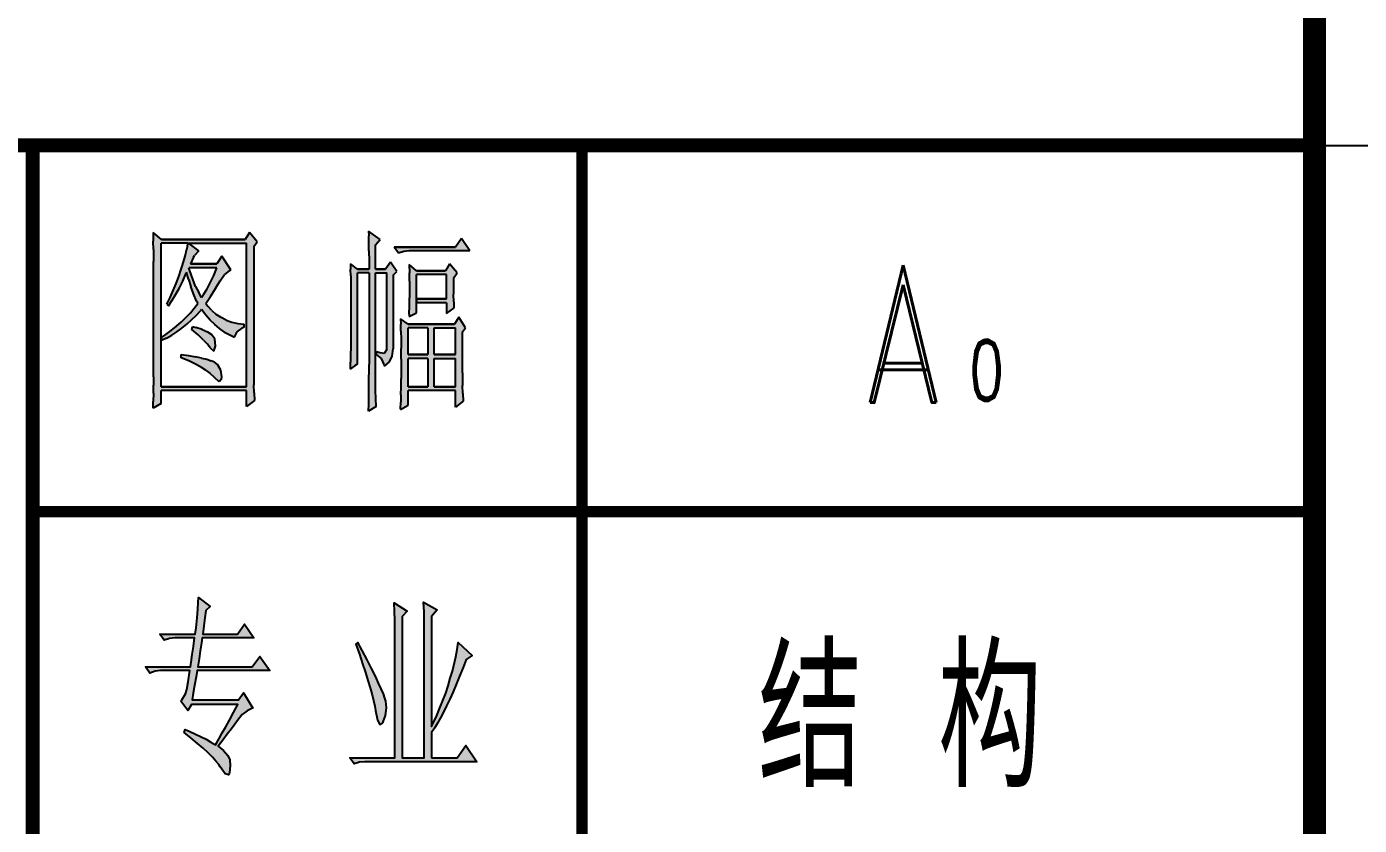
# Model space of a CAD drawing. Extents: x -383207 to 558143, y -95136 to 11777.
# Drawn here: x 36523 to 37978, y -91360 to -90487 of the extents above; entities that cross this region are included whole.
import ezdxf

# ---------------------------------------------------------------- set-up
doc = ezdxf.new("R2010")
doc.units = 0
doc.layers.get('0').update_dxf_attribs({"linetype": 'CONTINUOUS'})
doc.layers.get('Defpoints').update_dxf_attribs({"linetype": 'CONTINUOUS'})
for name, color, linetype in [('1', 7, 'CONTINUOUS'), ('DIM', 3, 'CONTINUOUS'), ('TK', 4, 'CONTINUOUS')]:
    doc.layers.add(name, color=color, linetype=linetype)
doc.styles.add('CHINESE-3', font='romand.shx', dxfattribs={"width": 0.8, "bigfont": 'ochinese.shx'})
doc.styles.add('romand', font='romand.shx', dxfattribs={"width": 0.7, "height": 200, "bigfont": 'OCHINESE.shx'})
doc.styles.add('TSSD_Dimension', font='Tssdeng.shx', dxfattribs={"width": 0.7, "bigfont": 'tssdchn.shx'})
doc.dimstyles.new('TSSD_100_100', dxfattribs={"dimtxt": 300, "dimasz": 100, "dimexe": 100, "dimexo": 250, "dimgap": 100, "dimtad": 1, "dimdec": 0, "dimzin": 0, "dimdsep": 46, "dimtxsty": 'TSSD_Dimension', "dimblk": 'ARCHTICK', "dimblk1": 'ARCHTICK', "dimblk2": 'ARCHTICK', "dimcen": 0, "dimdle": 100, "dimclrt": 7, "dimadec": 0, "dimazin": 0, "dimtfac": 1, "dimtdec": 0, "dimtix": 1, "dimtmove": 2, "dimatfit": 3, "dimfxl": 1, "dimtolj": 1, "dimtzin": 0, "dimarcsym": 0})

# ---------------------------------------------------------------- blocks, each defined once
blk = doc.blocks.new('_ArchTick')
at = {"color": 0}
blk.add_lwpolyline([(-0.707, -0.707, 0.3, 0.3, 0), (0.707, 0.707, 0.5, 0.5, 0)], format="xyseb", dxfattribs=at)
blk = doc.blocks.new('*D169')
at = {"layer": 'Defpoints', "color": 0, "transparency": 16777216}
for p in [(32029.1, -90616.9), (38433.1, -92716.9), (32029.1, -94233.1)]:
    blk.add_point(p, dxfattribs=at)
at = {"layer": 'DIM', "color": 0, "lineweight": -2, "transparency": 16777216}
for p, q in [((32029.1, -90866.9), (32029.1, -94333.1)), ((38433.1, -92966.9), (38433.1, -94333.1)), ((38533.1, -94233.1), (31929.1, -94233.1))]:
    blk.add_line(p, q, dxfattribs=at)
at = {"layer": 'DIM', "color": 0, "lineweight": -2, "transparency": 16777216, "xscale": 100, "yscale": 100, "zscale": 100, "rotation": 180}
blk.add_blockref('_ArchTick', (32029.1, -94233.1), dxfattribs=at)
at = {"layer": 'DIM', "color": 0, "lineweight": -2, "transparency": 16777216, "xscale": 100, "yscale": 100, "zscale": 100}
blk.add_blockref('_ArchTick', (38433.1, -94233.1), dxfattribs=at)
at = {"layer": 'DIM', "color": 7, "transparency": 16777216, "insert": (35231.1, -93983.1), "char_height": 300, "attachment_point": 5, "style": 'TSSD_Dimension'}
blk.add_mtext('\\A1;6404', dxfattribs=at)
blk = doc.blocks.new('*D170')
at = {"layer": 'Defpoints', "color": 0, "transparency": 16777216}
for p in [(36529.1, -90616.9), (39344, -90616.9), (38433.1, -92716.9)]:
    blk.add_point(p, dxfattribs=at)
at = {"layer": 'DIM', "color": 0, "lineweight": -2, "transparency": 16777216}
for p, q in [((39344, -92816.9), (39344, -90516.9)), ((36779.1, -90616.9), (39444, -90616.9)), ((38683.1, -92716.9), (39444, -92716.9))]:
    blk.add_line(p, q, dxfattribs=at)
at = {"layer": 'DIM', "color": 0, "lineweight": -2, "transparency": 16777216, "xscale": 100, "yscale": 100, "zscale": 100}
for p, rotation in [((39344, -90616.9), 90), ((39344, -92716.9), 270)]:
    blk.add_blockref('_ArchTick', p, dxfattribs=dict(at, rotation=rotation))
at = {"layer": 'DIM', "color": 7, "transparency": 16777216, "insert": (39094, -91666.9), "char_height": 300, "attachment_point": 5, "rotation": 90, "style": 'TSSD_Dimension'}
blk.add_mtext('\\A1;2100', dxfattribs=at)

msp = doc.modelspace()

# ---------------------------------------------------------------- hatches: boundary and pattern name
at = {"layer": '1'}
h = msp.add_hatch(color=2, dxfattribs=at)
h.paths.add_polyline_path([(36770.7, -90727.2), (36774.2, -90722.2), (36766, -90712.2), (36761.3, -90719.7), (36669.9, -90719.7), (36660.6, -90712.2), (36660.8, -90721.7), (36661, -90730.8), (36661.1, -90739.2), (36661.1, -90743.8), (36661.1, -90869.6), (36661.1, -90878.7), (36661, -90887.6), (36660.8, -90896.5), (36660.6, -90903.8), (36669.3, -90898.8), (36669.3, -90884.6), (36762.5, -90884.6), (36762.5, -90902.2), (36771.2, -90895.5), (36771, -90887.3), (36770.8, -90878.5), (36770.7, -90869.1), (36770.7, -90865.5)])
h.paths.add_polyline_path([(36669.3, -90723.8), (36698.4, -90723.8), (36762.5, -90723.8), (36762.5, -90880.5), (36669.3, -90880.5), (36669.3, -90830.5)], flags=16)
h.paths.add_polyline_path([(36674.4, -90823.6), (36680.5, -90819), (36686.2, -90814.3), (36691.6, -90809.5), (36696.6, -90804.7), (36701.3, -90799.7), (36705.5, -90794.7), (36709.5, -90789.6), (36708.2, -90786.9), (36704.9, -90778.9), (36701.9, -90771), (36699.4, -90763.2), (36697.2, -90755.5), (36696.5, -90757.4), (36693, -90765.1), (36689.4, -90772.4), (36685.5, -90779.3), (36681.6, -90785.9), (36677.4, -90792.2), (36675.7, -90790.5), (36675.8, -90790.4), (36679.3, -90783), (36682.7, -90775.5), (36685.9, -90767.8), (36688.8, -90760.1), (36691.4, -90752.1), (36692.9, -90747.7), (36695.7, -90738), (36697.6, -90730.1), (36698.3, -90724.3), (36700.3, -90724.3), (36710.6, -90732.1), (36706, -90737.2), (36704.8, -90739.1), (36701.4, -90746.3), (36730.4, -90746.3), (36735.7, -90738), (36745.6, -90753), (36743.7, -90753.9), (36738.6, -90758.1), (36734, -90764.7), (36731.4, -90769), (36727.6, -90775.2), (36723.2, -90782.1), (36718.2, -90789.6), (36720.4, -90792.6), (36724.7, -90797.4), (36729.6, -90801.5), (36734.8, -90805), (36740.4, -90807.8), (36746.6, -90809.9), (36753.1, -90811.4), (36760.2, -90812.1), (36760.2, -90815.5), (36757.9, -90816.4), (36752.3, -90820.6), (36749.7, -90826.3), (36744.5, -90824), (36738.7, -90820.8), (36733.2, -90817), (36727.9, -90812.7), (36722.9, -90807.8), (36718.1, -90802.4), (36713.6, -90796.3), (36712.7, -90797.3), (36707.7, -90802.6), (36702.7, -90807.5), (36697.5, -90812.2), (36692.1, -90816.5), (36686.6, -90820.4), (36681, -90824.1), (36675.2, -90827.5), (36669.8, -90830.2), (36669.8, -90826.8)], flags=0)
h.paths.add_polyline_path([(36703.1, -90818), (36703.7, -90814.7), (36707.2, -90815.7), (36714.3, -90818.1), (36719.9, -90820.5), (36724, -90823), (36728.1, -90828.2), (36728.7, -90836.3), (36726.9, -90841.6), (36722.9, -90838), (36719.9, -90834.2), (36715.5, -90829.5), (36709.9, -90824)], flags=0)
h.paths.add_polyline_path([(36691.4, -90845.5), (36699.3, -90846.5), (36707, -90847.8), (36713.6, -90849.2), (36719.2, -90850.6), (36723.9, -90852.2), (36727.6, -90853.8), (36730.8, -90856.4), (36734.7, -90862.4), (36735.7, -90869.6), (36735.4, -90872.4), (36732.7, -90875.2), (36727.6, -90870.5), (36726.5, -90869.3), (36723.1, -90866.1), (36718.7, -90862.8), (36713.4, -90859.4), (36707, -90855.9), (36699.7, -90852.4), (36691.4, -90848.8)], flags=0)
h.paths.add_polyline_path([(36713.6, -90783), (36710.4, -90777.7), (36707.1, -90771.1), (36703.9, -90763.2), (36700.7, -90753.9), (36699.6, -90750.5), (36730.4, -90750.5), (36726.9, -90758.9), (36723.2, -90766.5), (36719.5, -90773.5), (36715.8, -90779.7)], flags=0)
h = msp.add_hatch(color=2, dxfattribs=at)
h.paths.add_polyline_path([(36903.5, -90725.5), (36908.7, -90719.7), (36895.9, -90710.5), (36896.1, -90715.8), (36896.4, -90723), (36896.4, -90732.1), (36896.5, -90743.3), (36896.5, -90752.1), (36883.7, -90752.1), (36876.1, -90746.3), (36876.3, -90752.3), (36876.5, -90759.4), (36876.6, -90767.8), (36876.7, -90777.3), (36876.7, -90788.1), (36876.7, -90798.8), (36876.7, -90809.2), (36876.7, -90819.1), (36876.6, -90828.5), (36876.5, -90837.4), (36876.4, -90845.8), (36876.3, -90853.7), (36876.1, -90861.1), (36883.7, -90855.5), (36883.7, -90756.3), (36896.5, -90756.3), (36896.5, -90856.3), (36896.5, -90863.4), (36896.4, -90871.2), (36896.4, -90879.9), (36896.2, -90889.2), (36896.1, -90899.3), (36895.9, -90907.1), (36904.1, -90902.2), (36903.9, -90893.4), (36903.7, -90884.6), (36903.6, -90875.7), (36903.5, -90866.7), (36903.5, -90859.7), (36903.5, -90756.3), (36915.8, -90756.3), (36915.8, -90839.6), (36913.4, -90843.8), (36908.1, -90843), (36904.7, -90842.1), (36904.7, -90845.5), (36910.2, -90849.7), (36913.1, -90856.3), (36913.4, -90858), (36918.8, -90853.3), (36921.9, -90847), (36922.8, -90839), (36922.8, -90758.8), (36926.8, -90754.6), (36919.8, -90744.6), (36914.6, -90752.1), (36903.5, -90752.1)])
h.paths.add_polyline_path([(36997.3, -90718.8), (36990.9, -90728), (36923.9, -90728), (36928.6, -90734.7), (36934.4, -90732.7), (36940.2, -90732.1), (37006.6, -90732.1)])
h.paths.add_polyline_path([(36948.4, -90758), (36981, -90758), (36981, -90784.6), (36948.4, -90784.6), (36948.4, -90788.8), (36981, -90788.8), (36981, -90800.5), (36989.2, -90794.7), (36988.9, -90787.9), (36988.7, -90779.6), (36988.6, -90769.6), (36988.6, -90762.1), (36992.7, -90756.3), (36984.5, -90746.3), (36979.9, -90753.8), (36948.4, -90753.8), (36940.2, -90747.1), (36940.5, -90756.2), (36940.7, -90765.1), (36940.8, -90773.8), (36940.8, -90774.6), (36940.8, -90783.4), (36940.6, -90792.2), (36940.3, -90801.2), (36940.2, -90803.8), (36948.4, -90799.7), (36948.4, -90788.8), (36948.4, -90784.6)])
h.paths.add_polyline_path([(36998.5, -90820.5), (37002, -90816.3), (36994.4, -90804.6), (36989.8, -90812.1), (36939.1, -90812.1), (36930.9, -90806.3), (36931.1, -90812.3), (36931.3, -90819.7), (36931.4, -90828.6), (36931.4, -90838.8), (36931.5, -90850.5), (36931.5, -90851.3), (36931.5, -90861.7), (36931.4, -90871.5), (36931.4, -90880.7), (36931.2, -90889.3), (36931.1, -90897.3), (36930.9, -90904.8), (36930.9, -90905.5), (36939.1, -90900.5), (36939.1, -90884.6), (36990.9, -90884.6), (36990.9, -90903), (36999.1, -90896.3), (36998.8, -90887.9), (36998.6, -90879.1), (36998.5, -90870), (36998.5, -90865.5)])
h.paths.add_polyline_path([(36939.1, -90816.3), (36960.6, -90816.3), (36960.6, -90845.5), (36939.1, -90845.5)], flags=16)
h.paths.add_polyline_path([(36939.1, -90849.6), (36960.6, -90849.6), (36960.6, -90880.5), (36939.1, -90880.5)], flags=16)
h.paths.add_polyline_path([(36967.6, -90816.3), (36990.9, -90816.3), (36990.9, -90845.5), (36967.6, -90845.5)], flags=16)
h.paths.add_polyline_path([(36967.6, -90849.6), (36990.9, -90849.6), (36990.9, -90880.5), (36967.6, -90880.5)], flags=16)
h = msp.add_hatch(color=2, dxfattribs=at)
h.paths.add_polyline_path([(36706, -91206.8), (36707.7, -91197.5), (36708.9, -91190.6), (36788.3, -91190.6), (36777.2, -91175), (36768.9, -91186.6), (36709.6, -91186.6), (36710.8, -91177.6), (36712.2, -91168.8), (36713.4, -91160.3), (36714.1, -91154.8), (36770.8, -91154.8), (36760.3, -91139.9), (36752.8, -91150.8), (36714.8, -91150.8), (36716, -91141.8), (36717.2, -91133), (36718.4, -91124.9), (36722.9, -91120.7), (36710.1, -91110.7), (36709.8, -91116.2), (36709.4, -91123.5), (36708.6, -91132.8), (36707.5, -91143.9), (36706.5, -91150.8), (36668.1, -91150.8), (36672.8, -91157.4), (36678.5, -91155.5), (36684.5, -91154.8), (36706, -91154.8), (36704.9, -91164.3), (36703.4, -91173.1), (36702.2, -91181.4), (36701.3, -91186.6), (36652.4, -91186.6), (36657.2, -91193.2), (36662.9, -91191.3), (36668.8, -91190.6), (36700.8, -91190.6), (36698.9, -91202.7), (36697.3, -91211), (36696.1, -91215.8), (36692, -91222.6), (36690.9, -91224.1), (36698.5, -91234), (36702.5, -91227.4), (36753.2, -91227.4), (36748.5, -91236.2), (36744, -91244.5), (36740, -91251.8), (36736.2, -91258.5), (36732.8, -91264.6), (36729.8, -91269.8), (36728.8, -91271.5), (36723.8, -91268.7), (36718.6, -91265.6), (36706.8, -91259.9), (36700.1, -91256.8), (36695.6, -91254.9), (36694.4, -91258.2), (36702.2, -91264.4), (36709.1, -91270.1), (36715.3, -91275.3), (36720.7, -91280.3), (36725.5, -91285), (36729.3, -91289.3), (36732.4, -91293.1), (36734, -91295.7), (36739.2, -91303.3), (36743, -91304.2), (36744, -91302.3), (36744.9, -91294), (36744.5, -91288.1), (36742.3, -91283.4), (36737.6, -91277.9), (36731.7, -91273.2), (36736.9, -91266.5), (36741.6, -91260.1), (36746.1, -91254.2), (36750.2, -91248.5), (36752.8, -91244.9), (36758, -91238.5), (36763.4, -91234.3), (36768.6, -91231.9), (36769.6, -91231.7), (36759.2, -91214.8), (36753.9, -91222.4), (36703.2, -91222.4), (36704.4, -91215.1)])
h.paths.add_polyline_path([(36913.8, -91220.5), (36912.1, -91216), (36909.8, -91210.5), (36906.9, -91204.1), (36903.4, -91196.6), (36899.3, -91188.3), (36894.3, -91178.8), (36888.9, -91168.6), (36884.4, -91159.8), (36882, -91161.5), (36886, -91172.6), (36889.4, -91183), (36892.7, -91192.5), (36895.3, -91201.3), (36897.7, -91209.4), (36899.8, -91217), (36902.9, -91229.3), (36903.6, -91234), (36905.7, -91244.7), (36908.1, -91249.4), (36910.9, -91248), (36911.9, -91246.6), (36914.5, -91239.5), (36915.4, -91231.2), (36914.7, -91224.1)], flags=17)
h.paths.add_polyline_path([(36964.8, -91131.6), (36970.7, -91124), (36956, -91115.7), (36956.5, -91126.4), (36956.5, -91135.6), (36956.7, -91143.4), (36956.7, -91285.7), (36932.8, -91285.7), (36932.8, -91131.6), (36938, -91125.6), (36924, -91116.6), (36924.2, -91126.1), (36924.5, -91135.1), (36924.7, -91143.4), (36924.7, -91285.7), (36875.6, -91285.7), (36880.3, -91292.4), (36886, -91290.5), (36892, -91290), (37014.3, -91290), (37002.2, -91272.4), (36992.8, -91285.7), (36964.8, -91285.7), (36964.8, -91258.2), (36967.9, -91253.5), (36971.2, -91248), (36974.5, -91242.3), (36977.8, -91235.9), (36981.1, -91229), (36984.7, -91221.7), (36988.3, -91213.9), (36991.8, -91205.6), (36995.4, -91196.8), (36999.2, -91187.3), (37002.7, -91178.3), (37009.1, -91174), (36993.9, -91159.8), (36992.8, -91167.6), (36991.3, -91175.4), (36987.5, -91191.1), (36985.2, -91198.9), (36982.8, -91207), (36980.2, -91215.1), (36977.1, -91223.1), (36973.8, -91231.2), (36970.5, -91239.5), (36964.8, -91251.6)])

# ---------------------------------------------------------------- linework, layer by layer
at = {"color": 2}
for p, q in [((36669.9, -90719.7), (36660.6, -90712.2)), ((36660.6, -90712.2), (36660.8, -90721.7)), ((36661, -90730.8), (36660.8, -90721.7)), ((36761.3, -90719.7), (36669.9, -90719.7)), ((36761.3, -90719.7), (36669.9, -90719.7)), ((36669.9, -90719.7), (36761.3, -90719.7)), ((36669.9, -90719.7), (36669.9, -90719.7)), ((36766, -90712.2), (36761.3, -90719.7)), ((36774.2, -90722.2), (36766, -90712.2)), ((36770.7, -90727.2), (36774.2, -90722.2)), ((36908.7, -90719.7), (36895.9, -90710.5)), ((36895.9, -90710.5), (36896.1, -90715.8)), ((36896.4, -90723), (36896.1, -90715.8)), ((36896.4, -90732.1), (36896.4, -90723)), ((36903.5, -90725.5), (36908.7, -90719.7)), ((36997.3, -90718.8), (36990.9, -90728)), ((37006.6, -90732.1), (36997.3, -90718.8)), ((36661, -90730.8), (36661.1, -90739.2)), ((36669.3, -90830.5), (36669.3, -90723.8)), ((36698.4, -90723.8), (36669.3, -90723.8)), ((36692.9, -90747.7), (36695.7, -90738)), ((36695.7, -90738), (36697.6, -90730.1)), ((36698.3, -90724.3), (36697.6, -90730.1)), ((36698.3, -90724.3), (36700.3, -90724.3)), ((36698.4, -90723.8), (36762.5, -90723.8)), ((36710.6, -90732.1), (36700.3, -90724.3)), ((36704.8, -90739.1), (36706, -90737.2)), ((36710.6, -90732.1), (36706, -90737.2)), ((36735.7, -90738), (36730.4, -90746.3)), ((36745.6, -90753), (36735.7, -90738)), ((36762.5, -90880.5), (36762.5, -90723.8)), ((36770.7, -90727.2), (36770.7, -90865.5)), ((36896.4, -90732.1), (36896.5, -90743.3)), ((36903.5, -90752.1), (36903.5, -90725.5)), ((36928.6, -90734.7), (36923.9, -90728)), ((36990.9, -90728), (36923.9, -90728)), ((36990.9, -90728), (36923.9, -90728)), ((36923.9, -90728), (36990.9, -90728)), ((36923.9, -90728), (36923.9, -90728)), ((36934.4, -90732.7), (36928.6, -90734.7)), ((36940.2, -90732.1), (36934.4, -90732.7)), ((37006.6, -90732.1), (36940.2, -90732.1)), ((36661.1, -90739.2), (36661.1, -90743.8)), ((36661.1, -90869.6), (36661.1, -90743.8)), ((36688.8, -90760.1), (36691.4, -90752.1)), ((36691.4, -90752.1), (36692.9, -90747.7)), ((36730.4, -90750.5), (36699.6, -90750.5)), ((36700.7, -90753.9), (36699.6, -90750.5)), ((36704.8, -90739.1), (36701.4, -90746.3)), ((36730.4, -90746.3), (36701.4, -90746.3)), ((36730.4, -90746.3), (36701.4, -90746.3)), ((36701.4, -90746.3), (36730.4, -90746.3)), ((36701.4, -90746.3), (36701.4, -90746.3)), ((36726.9, -90758.9), (36730.4, -90750.5)), ((36876.1, -90746.3), (36876.3, -90752.3)), ((36883.7, -90752.1), (36876.1, -90746.3)), ((36876.5, -90759.4), (36876.3, -90752.3)), ((36896.5, -90752.1), (36883.7, -90752.1)), ((36896.5, -90752.1), (36883.7, -90752.1)), ((36883.7, -90752.1), (36896.5, -90752.1)), ((36883.7, -90752.1), (36883.7, -90752.1)), ((36896.5, -90743.3), (36896.5, -90752.1)), ((36903.5, -90752.1), (36914.6, -90752.1)), ((36914.6, -90752.1), (36903.5, -90752.1)), ((36914.6, -90752.1), (36903.5, -90752.1)), ((36919.8, -90744.6), (36914.6, -90752.1)), ((36926.8, -90754.6), (36919.8, -90744.6)), ((36940.2, -90747.1), (36940.5, -90756.2)), ((36948.4, -90753.8), (36940.2, -90747.1)), ((36984.5, -90746.3), (36979.9, -90753.8)), ((36992.7, -90756.3), (36984.5, -90746.3)), ((36685.9, -90767.8), (36688.8, -90760.1)), ((36689.4, -90772.4), (36693, -90765.1)), ((36693, -90765.1), (36696.5, -90757.4)), ((36697.2, -90755.5), (36696.5, -90757.4)), ((36699.4, -90763.2), (36697.2, -90755.5)), ((36699.4, -90763.2), (36701.9, -90771)), ((36703.9, -90763.2), (36700.7, -90753.9)), ((36707.1, -90771.1), (36703.9, -90763.2)), ((36719.5, -90773.5), (36723.2, -90766.5)), ((36723.2, -90766.5), (36726.9, -90758.9)), ((36731.4, -90769), (36734, -90764.7)), ((36734, -90764.7), (36738.6, -90758.1)), ((36743.7, -90753.9), (36738.6, -90758.1)), ((36745.6, -90753), (36743.7, -90753.9)), ((36876.5, -90759.4), (36876.6, -90767.8)), ((36896.5, -90756.3), (36883.7, -90756.3)), ((36883.7, -90855.5), (36883.7, -90756.3)), ((36896.5, -90756.3), (36896.5, -90856.3)), ((36903.5, -90859.7), (36903.5, -90756.3)), ((36903.5, -90756.3), (36915.8, -90756.3)), ((36915.8, -90839.6), (36915.8, -90756.3)), ((36922.8, -90758.8), (36926.8, -90754.6)), ((36922.8, -90758.8), (36922.8, -90838.8)), ((36940.7, -90765.1), (36940.5, -90756.2)), ((36940.7, -90765.1), (36940.8, -90773.8)), ((36979.9, -90753.8), (36948.4, -90753.8)), ((36979.9, -90753.8), (36948.4, -90753.8)), ((36948.4, -90753.8), (36979.9, -90753.8)), ((36948.4, -90753.8), (36948.4, -90753.8)), ((36981, -90758), (36948.4, -90758)), ((36948.4, -90784.6), (36948.4, -90758)), ((36981, -90784.6), (36981, -90758)), ((36988.6, -90762.1), (36992.7, -90756.3)), ((36988.6, -90762.1), (36988.6, -90769.6)), ((36679.3, -90783), (36682.7, -90775.5)), ((36681.6, -90785.9), (36685.5, -90779.3)), ((36682.7, -90775.5), (36685.9, -90767.8)), ((36685.5, -90779.3), (36689.4, -90772.4)), ((36704.9, -90778.9), (36701.9, -90771)), ((36708.2, -90786.9), (36704.9, -90778.9)), ((36707.1, -90771.1), (36710.4, -90777.7)), ((36713.6, -90783), (36710.4, -90777.7)), ((36713.6, -90783), (36715.8, -90779.7)), ((36715.8, -90779.7), (36719.5, -90773.5)), ((36723.2, -90782.1), (36727.6, -90775.2)), ((36727.6, -90775.2), (36731.4, -90769)), ((36876.6, -90767.8), (36876.7, -90777.3)), ((36876.7, -90777.3), (36876.7, -90788.1)), ((36940.8, -90773.8), (36940.8, -90774.6)), ((36940.8, -90774.6), (36940.8, -90783.4)), ((36988.6, -90769.6), (36988.7, -90779.6)), ((36988.9, -90787.9), (36988.7, -90779.6)), ((36675.8, -90790.4), (36675.7, -90790.5)), ((36675.7, -90790.5), (36677.4, -90792.2)), ((36675.8, -90790.4), (36679.3, -90783)), ((36677.4, -90792.2), (36681.6, -90785.9)), ((36701.3, -90799.7), (36705.5, -90794.7)), ((36705.5, -90794.7), (36709.5, -90789.6)), ((36708.2, -90786.9), (36709.5, -90789.6)), ((36718.2, -90789.6), (36723.2, -90782.1)), ((36718.2, -90789.6), (36720.4, -90792.6)), ((36724.7, -90797.4), (36720.4, -90792.6)), ((36876.7, -90788.1), (36876.7, -90798.8)), ((36940.3, -90801.2), (36940.6, -90792.2)), ((36940.6, -90792.2), (36940.8, -90783.4)), ((36948.4, -90784.6), (36948.4, -90788.8)), ((36948.4, -90788.8), (36948.4, -90784.6)), ((36981, -90784.6), (36948.4, -90784.6)), ((36981, -90784.6), (36948.4, -90784.6)), ((36948.4, -90784.6), (36981, -90784.6)), ((36948.4, -90784.6), (36948.4, -90784.6)), ((36981, -90788.8), (36948.4, -90788.8)), ((36948.4, -90799.7), (36948.4, -90788.8)), ((36981, -90788.8), (36981, -90800.5)), ((36981, -90800.5), (36989.2, -90794.7)), ((36988.9, -90787.9), (36989.2, -90794.7)), ((36686.2, -90814.3), (36691.6, -90809.5)), ((36691.6, -90809.5), (36696.6, -90804.7)), ((36696.6, -90804.7), (36701.3, -90799.7)), ((36697.5, -90812.2), (36702.7, -90807.5)), ((36702.7, -90807.5), (36707.7, -90802.6)), ((36707.7, -90802.6), (36712.7, -90797.3)), ((36713.6, -90796.3), (36712.7, -90797.3)), ((36718.1, -90802.4), (36713.6, -90796.3)), ((36722.9, -90807.8), (36718.1, -90802.4)), ((36727.9, -90812.7), (36722.9, -90807.8)), ((36724.7, -90797.4), (36729.6, -90801.5)), ((36734.8, -90805), (36729.6, -90801.5)), ((36740.4, -90807.8), (36734.8, -90805)), ((36740.4, -90807.8), (36746.6, -90809.9)), ((36746.6, -90809.9), (36753.1, -90811.4)), ((36876.7, -90798.8), (36876.7, -90809.2)), ((36876.7, -90809.2), (36876.7, -90819.1)), ((36930.9, -90806.3), (36931.1, -90812.3)), ((36939.1, -90812.1), (36930.9, -90806.3)), ((36940.2, -90803.8), (36948.4, -90799.7)), ((36940.3, -90801.2), (36940.2, -90803.8)), ((36994.4, -90804.6), (36989.8, -90812.1)), ((37002, -90816.3), (36994.4, -90804.6)), ((36669.8, -90826.8), (36674.4, -90823.6)), ((36674.4, -90823.6), (36680.5, -90819)), ((36675.2, -90827.5), (36681, -90824.1)), ((36680.5, -90819), (36686.2, -90814.3)), ((36681, -90824.1), (36686.6, -90820.4)), ((36686.6, -90820.4), (36692.1, -90816.5)), ((36692.1, -90816.5), (36697.5, -90812.2)), ((36703.1, -90818), (36703.7, -90814.7)), ((36709.9, -90824), (36703.1, -90818)), ((36703.7, -90814.7), (36707.2, -90815.7)), ((36714.3, -90818.1), (36707.2, -90815.7)), ((36715.5, -90829.5), (36709.9, -90824)), ((36714.3, -90818.1), (36719.9, -90820.5)), ((36719.9, -90820.5), (36724, -90823)), ((36728.1, -90828.2), (36724, -90823)), ((36733.2, -90817), (36727.9, -90812.7)), ((36738.7, -90820.8), (36733.2, -90817)), ((36738.7, -90820.8), (36744.5, -90824)), ((36744.5, -90824), (36749.7, -90826.3)), ((36749.7, -90826.3), (36752.3, -90820.6)), ((36752.3, -90820.6), (36757.9, -90816.4)), ((36753.1, -90811.4), (36760.2, -90812.1)), ((36760.2, -90815.5), (36757.9, -90816.4)), ((36760.2, -90815.5), (36760.2, -90812.1)), ((36876.7, -90819.1), (36876.6, -90828.5)), ((36931.3, -90819.7), (36931.1, -90812.3)), ((36931.3, -90819.7), (36931.4, -90828.6)), ((36989.8, -90812.1), (36939.1, -90812.1)), ((36989.8, -90812.1), (36939.1, -90812.1)), ((36939.1, -90812.1), (36989.8, -90812.1)), ((36939.1, -90812.1), (36939.1, -90812.1)), ((36960.6, -90816.3), (36939.1, -90816.3)), ((36939.1, -90845.5), (36939.1, -90816.3)), ((36960.6, -90816.3), (36960.6, -90845.5)), ((36967.6, -90816.3), (36990.9, -90816.3)), ((36967.6, -90845.5), (36967.6, -90816.3)), ((36990.9, -90845.5), (36990.9, -90816.3)), ((36998.5, -90820.5), (37002, -90816.3)), ((36998.5, -90865.5), (36998.5, -90820.5)), ((36669.3, -90880.5), (36669.3, -90830.5)), ((36669.8, -90830.2), (36669.8, -90826.8)), ((36675.2, -90827.5), (36669.8, -90830.2)), ((36715.5, -90829.5), (36719.9, -90834.2)), ((36722.9, -90838), (36719.9, -90834.2)), ((36722.9, -90838), (36726.9, -90841.6)), ((36726.9, -90841.6), (36728.7, -90836.3)), ((36728.7, -90836.3), (36728.1, -90828.2)), ((36876.5, -90837.4), (36876.4, -90845.8)), ((36876.6, -90828.5), (36876.5, -90837.4)), ((36915.8, -90839.6), (36913.4, -90843.8)), ((36921.9, -90847), (36922.8, -90839)), ((36922.8, -90838.8), (36922.8, -90839)), ((36931.4, -90828.6), (36931.4, -90838.8)), ((36931.5, -90850.5), (36931.4, -90838.8)), ((36691.4, -90848.8), (36691.4, -90845.5)), ((36691.4, -90845.5), (36699.3, -90846.5)), ((36699.7, -90852.4), (36691.4, -90848.8)), ((36699.3, -90846.5), (36707, -90847.8)), ((36707, -90855.9), (36699.7, -90852.4)), ((36713.6, -90849.2), (36707, -90847.8)), ((36713.6, -90849.2), (36719.2, -90850.6)), ((36719.2, -90850.6), (36723.9, -90852.2)), ((36727.6, -90853.8), (36723.9, -90852.2)), ((36730.8, -90856.4), (36727.6, -90853.8)), ((36876.1, -90861.1), (36876.3, -90853.7)), ((36876.4, -90845.8), (36876.3, -90853.7)), ((36904.7, -90845.5), (36904.7, -90842.1)), ((36904.7, -90842.1), (36908.1, -90843)), ((36910.2, -90849.7), (36904.7, -90845.5)), ((36908.1, -90843), (36913.4, -90843.8)), ((36913.1, -90856.3), (36910.2, -90849.7)), ((36913.4, -90858), (36918.8, -90853.3)), ((36918.8, -90853.3), (36921.9, -90847)), ((36931.5, -90850.5), (36931.5, -90851.3)), ((36931.5, -90851.3), (36931.5, -90861.7)), ((36960.6, -90845.5), (36939.1, -90845.5)), ((36960.6, -90845.5), (36939.1, -90845.5)), ((36939.1, -90845.5), (36960.6, -90845.5)), ((36939.1, -90845.5), (36939.1, -90845.5)), ((36939.1, -90880.5), (36939.1, -90849.6)), ((36960.6, -90849.6), (36939.1, -90849.6)), ((36960.6, -90849.6), (36960.6, -90880.5)), ((36967.6, -90845.5), (36990.9, -90845.5)), ((36990.9, -90845.5), (36967.6, -90845.5)), ((36990.9, -90845.5), (36967.6, -90845.5)), ((36967.6, -90880.5), (36967.6, -90849.6)), ((36967.6, -90849.6), (36990.9, -90849.6)), ((36990.9, -90880.5), (36990.9, -90849.6)), ((36713.4, -90859.4), (36707, -90855.9)), ((36718.7, -90862.8), (36713.4, -90859.4)), ((36718.7, -90862.8), (36723.1, -90866.1)), ((36723.1, -90866.1), (36726.5, -90869.3)), ((36734.7, -90862.4), (36730.8, -90856.4)), ((36735.7, -90869.6), (36734.7, -90862.4)), ((36770.7, -90865.5), (36770.7, -90869.1)), ((36883.7, -90855.5), (36876.1, -90861.1)), ((36876.1, -90861.3), (36883.7, -90855.5)), ((36883.7, -90855.5), (36876.1, -90861.1)), ((36876.1, -90861.1), (36876.1, -90861.3)), ((36896.4, -90871.2), (36896.5, -90863.4)), ((36896.5, -90863.4), (36896.5, -90856.3)), ((36903.5, -90866.7), (36903.5, -90859.7)), ((36903.6, -90875.7), (36903.5, -90866.7)), ((36913.1, -90856.3), (36913.4, -90858)), ((36931.5, -90861.7), (36931.4, -90871.5)), ((36998.5, -90865.5), (36998.5, -90870)), ((36661, -90887.6), (36661.1, -90878.7)), ((36661.1, -90869.6), (36661.1, -90878.7)), ((36762.5, -90880.5), (36669.3, -90880.5)), ((36762.5, -90880.5), (36669.3, -90880.5)), ((36669.3, -90880.5), (36762.5, -90880.5)), ((36669.3, -90880.5), (36669.3, -90880.5)), ((36727.6, -90870.5), (36726.5, -90869.3)), ((36732.7, -90875.2), (36727.6, -90870.5)), ((36735.4, -90872.4), (36732.7, -90875.2)), ((36735.4, -90872.4), (36735.7, -90869.6)), ((36770.7, -90869.1), (36770.8, -90878.5)), ((36771, -90887.3), (36770.8, -90878.5)), ((36896.2, -90889.2), (36896.4, -90879.9)), ((36896.4, -90879.9), (36896.4, -90871.2)), ((36903.7, -90884.6), (36903.6, -90875.7)), ((36931.2, -90889.3), (36931.4, -90880.7)), ((36931.4, -90880.7), (36931.4, -90871.5)), ((36960.6, -90880.5), (36939.1, -90880.5)), ((36960.6, -90880.5), (36939.1, -90880.5)), ((36939.1, -90880.5), (36960.6, -90880.5)), ((36939.1, -90880.5), (36939.1, -90880.5)), ((36967.6, -90880.5), (36990.9, -90880.5)), ((36990.9, -90880.5), (36967.6, -90880.5)), ((36990.9, -90880.5), (36967.6, -90880.5)), ((36998.5, -90870), (36998.6, -90879.1)), ((36998.8, -90887.9), (36998.6, -90879.1)), ((36660.6, -90903.8), (36660.8, -90896.5)), ((36661, -90887.6), (36660.8, -90896.5)), ((36762.5, -90884.6), (36669.3, -90884.6)), ((36669.3, -90898.8), (36669.3, -90884.6)), ((36762.5, -90902.2), (36762.5, -90884.6)), ((36771.2, -90895.5), (36762.5, -90902.2)), ((36771, -90887.3), (36771.2, -90895.5)), ((36896.1, -90899.3), (36896.2, -90889.2)), ((36903.9, -90893.4), (36903.7, -90884.6)), ((36904.1, -90902.2), (36903.9, -90893.4)), ((36930.9, -90904.8), (36931.1, -90897.3)), ((36931.2, -90889.3), (36931.1, -90897.3)), ((36990.9, -90884.6), (36939.1, -90884.6)), ((36939.1, -90900.5), (36939.1, -90884.6)), ((36990.9, -90903), (36990.9, -90884.6)), ((36999.1, -90896.3), (36990.9, -90903)), ((36998.8, -90887.9), (36999.1, -90896.3)), ((36669.3, -90898.8), (36660.6, -90903.8)), ((36895.9, -90907.1), (36896.1, -90899.3)), ((36904.1, -90902.2), (36895.9, -90907.1)), ((36930.9, -90905.5), (36939.1, -90900.5)), ((36930.9, -90904.8), (36930.9, -90905.5))]:
    msp.add_line(p, q, dxfattribs=at)
at = {"color": 4, "const_width": 25}
msp.add_lwpolyline([(-19766.9, -51166.9), (37929.1, -51166.9), (37929.1, -92216.9), (-19766.9, -92216.9)], close=True, dxfattribs=at)
at = {"layer": '1', "color": 2, "const_width": 25}
for points in [[(28929.2, -92216.9), (37929.1, -92216.9), (37929.1, -85628.9), (28929.2, -85628.9)], [(28929.2, -89316.9), (37929.1, -89316.9), (37929.1, -92216.9), (28929.2, -92216.9)]]:
    msp.add_lwpolyline(points, close=True, dxfattribs=at)
at = {"layer": '1', "color": 2}
for points, const_width in [([(32029.1, -90616.9), (37929.1, -90616.9)], 15), ([(36529.1, -90616.9), (36529.1, -92216.9)], 15), ([(37129.1, -90616.9), (37129.1, -91816.9)], 12.5), ([(37929.1, -91016.9), (36529.1, -91016.9)], 12.5)]:
    msp.add_lwpolyline(points, dxfattribs=dict(at, const_width=const_width))
for points in [[(36744.5, -91288.1), (36744.9, -91294), (36744, -91302.3), (36743, -91304.2), (36739.2, -91303.3), (36734, -91295.7), (36732.4, -91293.1), (36729.3, -91289.3), (36725.5, -91285), (36720.7, -91280.3), (36715.3, -91275.3), (36709.1, -91270.1), (36702.2, -91264.4), (36694.4, -91258.2), (36695.6, -91254.9), (36700.1, -91256.8), (36706.8, -91259.9), (36718.6, -91265.6), (36723.8, -91268.7), (36728.8, -91271.5), (36729.8, -91269.8), (36732.8, -91264.6), (36736.2, -91258.5), (36740, -91251.8), (36744, -91244.5), (36748.5, -91236.2), (36753.2, -91227.4), (36702.5, -91227.4), (36698.5, -91234), (36690.9, -91224.1), (36692, -91222.6), (36696.1, -91215.8), (36697.3, -91211), (36698.9, -91202.7), (36700.8, -91190.6), (36668.8, -91190.6), (36662.9, -91191.3), (36657.2, -91193.2), (36652.4, -91186.6), (36701.3, -91186.6), (36702.2, -91181.4), (36703.4, -91173.1), (36704.9, -91164.3), (36706, -91154.8), (36684.5, -91154.8), (36678.5, -91155.5), (36672.8, -91157.4), (36668.1, -91150.8), (36706.5, -91150.8), (36707.5, -91143.9), (36708.6, -91132.8), (36709.4, -91123.5), (36709.8, -91116.2), (36710.1, -91110.7), (36722.9, -91120.7), (36718.4, -91124.9), (36717.2, -91133), (36716, -91141.8), (36714.8, -91150.8), (36752.8, -91150.8), (36760.3, -91139.9), (36770.8, -91154.8), (36714.1, -91154.8), (36713.4, -91160.3), (36712.2, -91168.8), (36710.8, -91177.6), (36709.6, -91186.6), (36768.9, -91186.6), (36777.2, -91175), (36788.3, -91190.6), (36708.9, -91190.6), (36707.7, -91197.5), (36706, -91206.8), (36704.4, -91215.1), (36703.2, -91222.4), (36753.9, -91222.4), (36759.2, -91214.8), (36769.6, -91231.7), (36768.6, -91231.9), (36763.4, -91234.3), (36758, -91238.5), (36752.8, -91244.9), (36750.2, -91248.5), (36746.1, -91254.2), (36741.6, -91260.1), (36736.9, -91266.5), (36731.7, -91273.2), (36737.6, -91277.9), (36742.3, -91283.4)], [(36964.8, -91285.7), (36992.8, -91285.7), (37002.2, -91272.4), (37014.3, -91290), (36892, -91290), (36886, -91290.5), (36880.3, -91292.4), (36875.6, -91285.7), (36924.7, -91285.7), (36924.7, -91143.4), (36924.5, -91135.1), (36924.2, -91126.1), (36924, -91116.6), (36938, -91125.6), (36932.8, -91131.6), (36932.8, -91285.7), (36956.7, -91285.7), (36956.7, -91143.4), (36956.5, -91135.6), (36956.5, -91126.4), (36956, -91115.7), (36970.7, -91124), (36964.8, -91131.6), (36964.8, -91251.6), (36970.5, -91239.5), (36973.8, -91231.2), (36977.1, -91223.1), (36980.2, -91215.1), (36982.8, -91207), (36985.2, -91198.9), (36987.5, -91191.1), (36991.3, -91175.4), (36992.8, -91167.6), (36993.9, -91159.8), (37009.1, -91174), (37002.7, -91178.3), (36999.2, -91187.3), (36995.4, -91196.8), (36991.8, -91205.6), (36988.3, -91213.9), (36984.7, -91221.7), (36981.1, -91229), (36977.8, -91235.9), (36974.5, -91242.3), (36971.2, -91248), (36967.9, -91253.5), (36964.8, -91258.2)], [(36911.9, -91246.6), (36914.5, -91239.5), (36915.4, -91231.2), (36914.7, -91224.1), (36913.8, -91220.5), (36912.1, -91216), (36909.8, -91210.5), (36906.9, -91204.1), (36903.4, -91196.6), (36899.3, -91188.3), (36894.3, -91178.8), (36888.9, -91168.6), (36884.4, -91159.8), (36882, -91161.5), (36886, -91172.6), (36889.4, -91183), (36892.7, -91192.5), (36895.3, -91201.3), (36897.7, -91209.4), (36899.8, -91217), (36902.9, -91229.3), (36903.6, -91234), (36905.7, -91244.7), (36908.1, -91249.4), (36910.9, -91248)]]:
    msp.add_lwpolyline(points, close=True, dxfattribs=at)

# ---------------------------------------------------------------- texts
at = {"layer": 'TK', "style": 'romand', "width": 0.7}
for s, height, p in [('A', 150, (37434.7, -90897.8)), ('0', 66.7, (37551, -90896))]:
    msp.add_text(s, height=height, dxfattribs=at).set_placement(p)
at = {"layer": 'TK', "color": 2, "style": 'CHINESE-3', "width": 0.8}
msp.add_text('结 构', height=150, dxfattribs=at).set_placement((37321.4, -91317.7))

# ---------------------------------------------------------------- dimensions: what is measured, and where the dimension line sits
at = {"layer": 'DIM'}
dim = msp.add_linear_dim(base=(39344, -90616.9), p1=(38433.1, -92716.9), p2=(36529.1, -90616.9), angle=90, dimstyle='TSSD_100_100', dxfattribs=at)
dim.commit()
dim.dimension.update_dxf_attribs({"geometry": '*D170', "text_midpoint": (39094, -91666.9)})
dim = msp.add_linear_dim(base=(32029.1, -94233.1), p1=(38433.1, -92716.9), p2=(32029.1, -90616.9), dimstyle='TSSD_100_100', dxfattribs=at)
dim.commit()
dim.dimension.update_dxf_attribs({"geometry": '*D169', "text_midpoint": (35231.1, -93983.1)})

doc.saveas('drawing.dxf')
